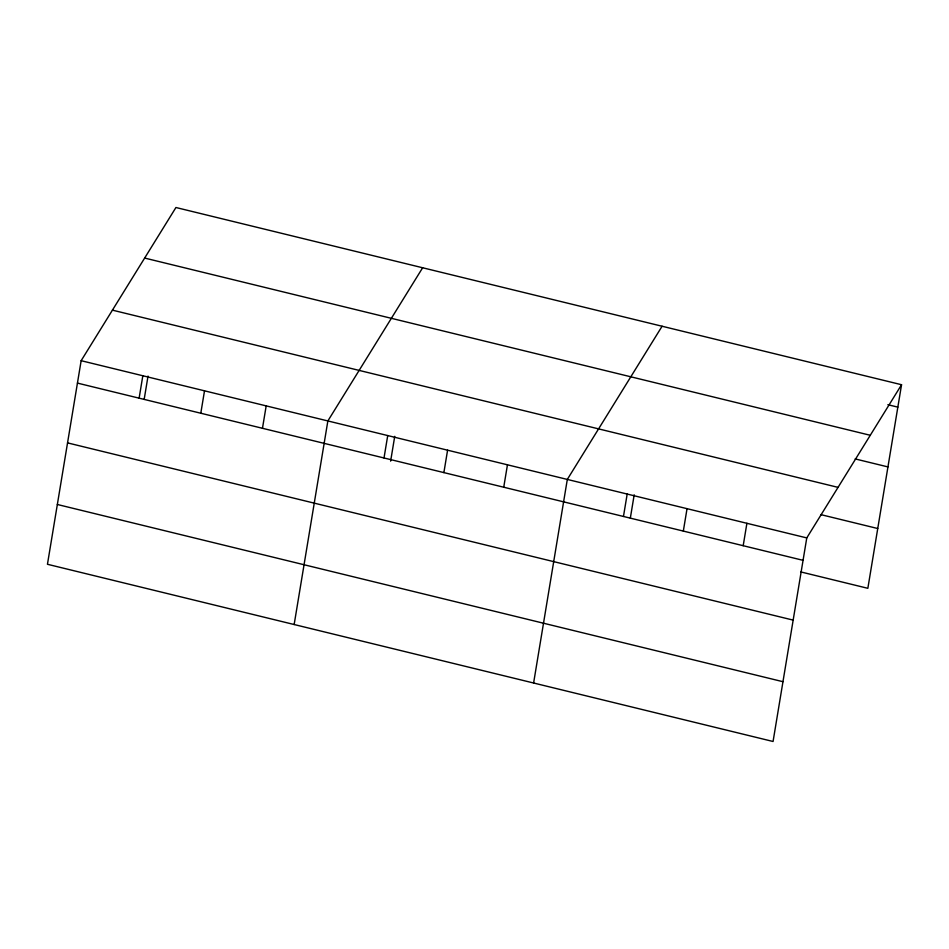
<?xml version="1.0" encoding="UTF-8"?>
<svg xmlns="http://www.w3.org/2000/svg" width="949" height="949" viewBox="0 0 949 949"><rect width="100%" height="100%" fill="white"/><g stroke="black" fill="none" stroke-linecap="round" stroke-linejoin="round"><path stroke-width="1.42" d="M81.151 360.691L47.45 564.275L773.067 741.489L806.769 537.917L901.55 384.725L175.933 207.511L81.151 360.691L806.769 537.917M139.123 398.165L142.825 375.757M144.165 399.41L148.032 376.089M200.797 413.23L204.51 390.822M262.47 428.296L266.183 405.887M294.154 624.525L327.856 420.953L422.649 267.76M384.013 457.976L387.726 435.567M390.632 461.131L394.737 436.338M443.883 472.602L447.584 450.194M503.741 487.217L507.454 464.82M533.611 683.007L567.312 479.435L662.094 326.242M623.469 516.458L627.182 494.061M630.326 518.154L634.193 494.82M683.327 531.084L687.04 508.676M743.197 545.699L746.899 523.302M901.55 384.725L867.849 588.309L800.861 571.939M887.861 404.701L897.837 407.133M144.651 258.057L870.269 435.283M855.156 458.913L887.944 466.92M112.433 310.145L838.05 487.371M820.731 514.595L877.742 528.522M77.438 383.099L803.056 560.325M67.545 442.886L793.162 620.112M57.343 504.488L782.961 681.702"/></g></svg>
